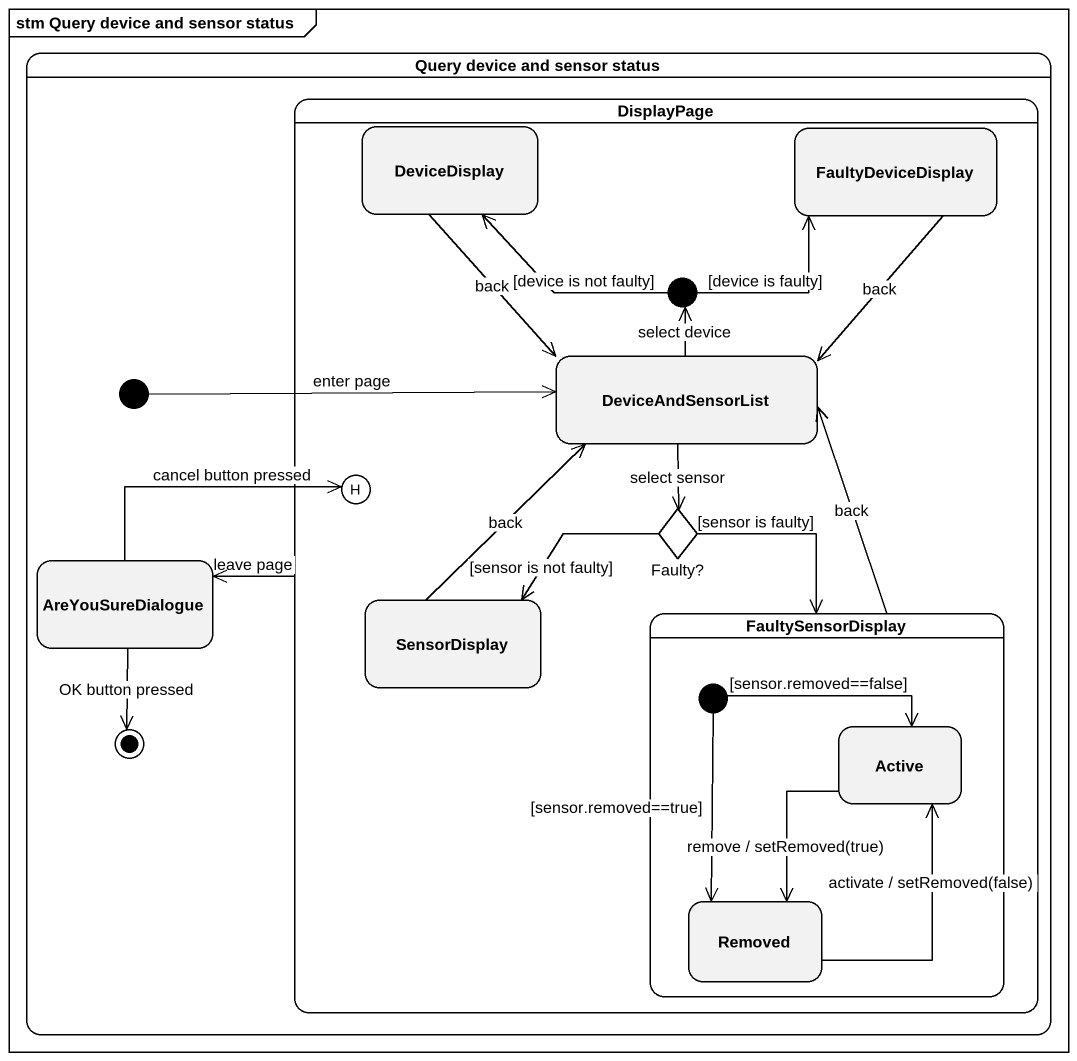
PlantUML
@startuml
mainframe stm Query device and sensor status
hide empty description
state "Query device and sensor status" as Query_device_and_sensor {
  state DisplayPage {
    state DeviceDisplay
    state FaultyDeviceDisplay
    state junction1 <<choice>>
    state DeviceAndSensorList
    state history1 <<history>>
    state "Faulty?" as Faulty <<choice>>
    state SensorDisplay
    state FaultySensorDisplay {
      state Active
      state Removed
      [*] -right-> Active : [sensor.removed==false]
      [*] --> Removed : [sensor.removed==true]
    }
  }
  state initial1 <<start>>
  state AreYouSureDialogue
  AreYouSureDialogue --> [*] : OK button pressed
}
DisplayPage -left-> AreYouSureDialogue : leave page
DeviceDisplay --> DeviceAndSensorList : back
FaultyDeviceDisplay --> DeviceAndSensorList : back
junction1 -left-> DeviceDisplay : [device is not faulty]
junction1 -right-> FaultyDeviceDisplay : [device is faulty]
initial1 -right-> DeviceAndSensorList : enter page
DeviceAndSensorList -up-> junction1 : select device
DeviceAndSensorList --> Faulty : select sensor
Faulty -left-> SensorDisplay : [sensor is not faulty]
Faulty --> FaultySensorDisplay : [sensor is faulty]
AreYouSureDialogue -right-> history1 : cancel button pressed
SensorDisplay -up-> DeviceAndSensorList : back
FaultySensorDisplay -up-> DeviceAndSensorList : back
Active --> Removed : remove / setRemoved(true)
Removed -up-> Active : activate / setRemoved(false)
@enduml
